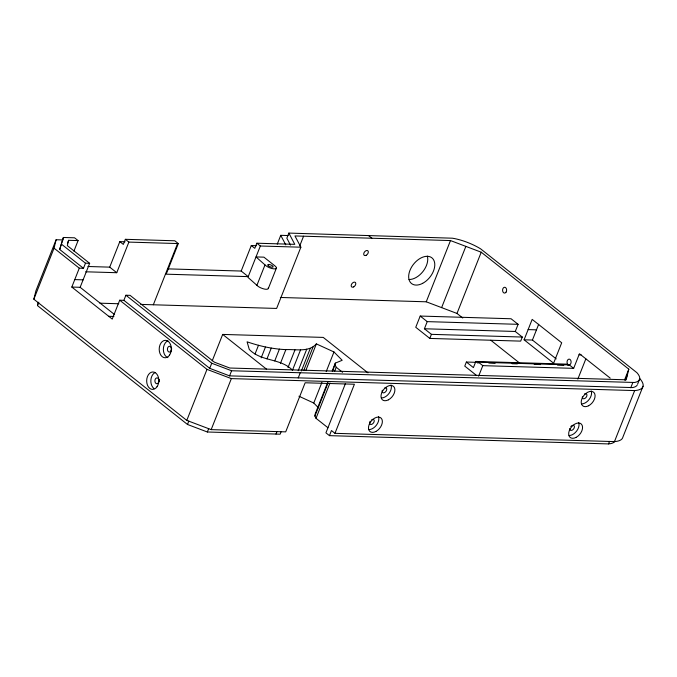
<?xml version="1.0" encoding="UTF-8"?>
<svg xmlns="http://www.w3.org/2000/svg" width="677" height="677" viewBox="0 0 677 677"><rect width="100%" height="100%" fill="white"/><g stroke="black" fill="none" stroke-linecap="round" stroke-linejoin="round"><path stroke-width="1.02" d="M327.947 427.746L316.007 418.31L314.915 416.084L315.11 414.172L327.55 382.75M332.796 370.92L335.327 363.117L342.181 360.291L333.973 351.964L316.354 343.891C308.822 352.489 295.891 349.12 285.872 349.62C272.611 349.036 259.63 346.116 247.097 341.826L249.288 349.45C261.466 361.916 280.464 357.947 292.523 370.201M345.431 383.571L325.925 432.848L329.437 435.641L331.459 430.538L334.971 433.331L354.409 384.24L305.141 382.776L285.702 431.867L211.165 429.624L186.793 420.4L33.85 299.209L35.923 290.763L56.123 239.734L63.079 239.946M281.175 431.638L280.168 434.185L207.348 431.994L187.487 424.471L37.455 305.581L38.174 302.636M33.85 299.209L54.05 248.18L56.123 239.734M83.457 268.295L79.285 268.177L71.813 287.056L80.148 287.302L89.643 263.319L85.48 263.192L83.457 268.295L59.678 249.458L63.384 237.475L74.572 237.805L78.092 240.589L73.92 251.116M59.678 249.458L63.384 237.475M78.092 240.589L68.622 240.31L67.319 245.633L89.643 263.319M140.765 304.405L276.622 308.441L300.867 247.207L294.952 235.943L450.493 240.563L481.229 252.208L628.815 369.16L626.2 379.805L229.808 368.026L214.44 362.203L130.069 295.35L125.905 295.231L123.883 300.334L119.711 300.207L112.238 319.087L71.813 287.056M37.455 305.581L38.801 302.179M67.472 243.221L68.622 240.31M87.951 266.493L109.716 267.144L119.821 241.63L125.084 241.782M167.574 268.862L241.19 271.045L248.214 276.622L166.195 274.185L178.313 243.568L174.793 240.784L125.355 239.311L123.332 244.414L119.821 241.63M85.657 271.79L116.749 272.713L128.875 242.095L178.313 243.568M153.332 304.777L177.577 243.542M241.19 271.045L251.285 245.531L256.49 245.692M125.905 295.231L211.732 363.236L231.593 370.759L634.501 382.48A29.339 9.698 21.6 0 0 636.905 372.688L480.678 248.891A29.339 9.698 21.6 0 0 452.431 238.202L288.859 233.083L294.783 244.346L256.828 243.212L254.806 248.324L251.285 245.531M186.793 420.4L206.993 369.371L119.711 300.207M212.189 360.926L222.682 334.421L323.242 337.408L368 372.875M187.487 424.471L188.832 421.069M637.184 385.137A29.339 9.698 21.6 0 1 632.479 387.582L229.571 375.87L209.709 368.339L211.732 363.236M300.867 247.207L260.34 246.005L247.934 277.333L256.921 285.313A6.398 2.116 21.6 0 0 264.174 289.011A6.398 2.116 21.6 0 0 268.253 287.886M256.921 285.313L265.003 264.902L256.016 256.921L263.912 257.158L275.023 265.959A6.398 2.116 21.6 0 1 273.669 268.845A6.398 2.116 21.6 0 1 265.003 264.902M277.257 244.16L280.752 235.325L288.114 235.545M207.348 431.994L208.694 428.592M229.571 375.87L231.593 370.759M288.859 233.083L286.845 238.186L290.484 245.116M211.165 429.624L231.365 378.604L634.662 390.578A35.162 11.619 21.6 0 0 639.782 378.587M268.329 288.495L276.411 268.084M255.001 354.105L258.496 345.27M299.716 245.92L303.567 236.205M261.17 357.862L265.443 347.064M266.983 358.895L271.257 348.096M274.744 360.883L279.415 349.104M280.43 363.363L285.872 349.62M287.987 367.56L294.986 349.891M292.43 370.353L300.596 349.73M298.193 370.751L306.749 349.154M275.996 434.059L277.011 431.511M298.218 377.935L300.241 372.824M301.367 370.979L310.303 348.393M303.753 370.454L313.079 346.886M305.86 370.395L316.354 343.891M318.545 407.876L313.764 403.018L321.922 382.403M326.204 371.605L333.973 351.964M332.212 370.971L335.327 363.117M314.915 416.084L328.133 382.708M316.007 418.31L330.004 382.962M334.666 371.182L336.224 367.256L335.123 365.03M518.1 324.325L511.067 318.757L420.205 316.057L415.754 327.279L429.819 338.424L520.681 341.123L522.297 337.044L515.265 331.468L424.403 328.768L427.229 321.626L518.1 324.325L515.265 331.468M280.38 297.465L426.248 301.798L450.493 240.563M441.616 307.62L465.861 246.386M429.819 338.424L431.435 334.345L522.297 337.044M462.755 318.012L456.983 313.443L481.229 252.208M475.889 362.313L466.377 362.034L464.761 366.113L476.346 375.295M568.181 365.301L566.717 364.141L475.846 361.442L473.409 367.603L466.377 362.034M610.189 378.104L579.444 353.741L573.656 368.356L569.298 364.903L478.436 362.203L478.047 363.185L475.846 361.442M478.622 376.184L482.794 365.656L573.656 368.356M524.091 339.803L532.173 319.392L561.698 342.79L553.617 363.202L524.091 339.803L532.427 340.049L556.215 358.903M532.427 340.049L538.672 324.283M569.095 365.411L569.298 364.903M577.819 379.137L585.842 358.869M624.583 379.848L628.815 369.16M625.201 380.313L627.511 374.483M329.437 435.641L608.53 443.917L609.537 441.362M630.752 387.786L632.775 382.683M334.971 433.331L614.462 441.607L634.662 390.578M637.599 384.172L639.621 379.069M643.04 386.228L622.84 437.257A35.162 11.619 21.6 0 1 614.462 441.607M608.53 443.917L610.256 443.706A29.339 9.698 21.6 0 0 614.961 441.269M74.766 279.601L83.102 279.855M99.908 303.186L118.763 303.753M108.726 316.303L113.931 316.455M528.128 329.597L536.472 329.843M579.038 354.765L581.12 354.824M488.802 363.024L495.141 363.219M512.04 363.718L517.33 363.871M534.229 364.378L540.568 364.565M557.476 365.064L563.814 365.258M426.248 301.798L456.983 313.443M206.993 369.371L231.365 378.604M298.921 396.214L313.764 403.018M368.356 235.444L371.868 238.236M490.783 340.226L519.64 363.092M420.205 316.057L427.229 321.626M478.436 362.203L482.794 365.656M424.403 328.768L431.435 334.345M256.828 243.212L260.34 246.005M336.224 367.256L342.587 372.299M125.355 239.311L128.875 242.095M222.682 334.421L266.611 369.227M109.716 267.144L116.749 272.713M61.7 244.355L85.48 263.192M123.883 300.334L209.709 368.339M54.05 248.18L79.285 268.177M80.148 287.302L114.599 314.602M280.752 235.325L285.753 244.854M571.938 425.621A2.911 1.853 -51.6 0 1 574.418 426.84A2.911 1.853 -51.6 0 1 571.87 430.284A2.911 1.853 -51.6 0 1 569.831 428.465M570.804 426.535A2.911 1.853 -51.6 0 1 571.346 426.019M584.463 393.989A2.911 1.853 -51.6 0 1 586.951 395.207A2.911 1.853 -51.6 0 1 584.395 398.643A2.911 1.853 -51.6 0 1 582.355 396.832M578.666 422.583A8.725 5.551 -51.6 0 1 576.719 430.961A8.725 5.551 -51.6 0 1 569.078 435.514M591.199 390.951A8.725 5.551 -51.6 0 1 589.244 399.328A8.725 5.551 -51.6 0 1 581.602 403.881M371.741 419.698A2.911 1.853 -51.6 0 1 374.22 420.916A2.911 1.853 -51.6 0 1 371.673 424.352A2.911 1.853 -51.6 0 1 369.634 422.533M369.82 421.873A2.911 1.853 -51.6 0 1 370.158 421.212M384.866 387.819A2.911 1.853 -51.6 0 1 386.736 389.487A2.911 1.853 -51.6 0 1 384.401 392.635A2.911 1.853 -51.6 0 1 382.124 391.526M382.158 390.9A2.911 1.853 -51.6 0 1 382.344 390.24M378.468 416.66A8.725 5.551 -51.6 0 1 376.522 425.038A8.725 5.551 -51.6 0 1 368.872 429.59M390.993 385.018A8.725 5.551 -51.6 0 1 389.047 393.405A8.725 5.551 -51.6 0 1 381.405 397.958M158.672 382.2A2.911 2.023 -88.3 0 1 155.261 382.53A2.911 2.023 -88.3 0 1 156.565 377.961A2.911 2.023 -88.3 0 1 158.875 381.498M159.129 381.752A2.911 2.023 -88.3 0 1 159.332 379.543M171.586 349.366A2.911 2.023 -88.3 0 1 171.653 348.613M153.891 388.463A8.725 6.076 -88.3 0 1 150.886 379.882A8.725 6.076 -88.3 0 1 155.329 372.443M167.879 357.651A8.725 6.076 -88.3 0 1 163.36 349.383A8.725 6.076 -88.3 0 1 167.862 340.81M427.365 256.134A16.4 10.434 -51.6 0 1 422.947 271.519A16.4 10.434 -51.6 0 1 409.001 279.508M569.602 364.835L569.078 364.954A2.911 2.023 -88.3 0 1 567.326 363.557L567.123 362.864A2.911 2.023 -88.3 0 1 568.545 359.259A2.911 2.023 -88.3 0 1 571.033 361.222A2.911 2.023 -88.3 0 1 569.602 364.835M506.041 292.176A2.911 2.023 -88.3 0 0 505.118 287.344A2.911 2.023 -88.3 0 0 502.647 290.992A2.911 2.023 -88.3 0 0 506.041 292.176M268.346 265.765A2.911 0.965 21.6 0 0 273 267.06A2.911 0.965 21.6 0 0 269.954 264.648A2.911 0.965 21.6 0 0 268.346 265.765M353.656 286.904A2.911 1.853 -51.6 0 0 355.408 282.487A2.911 1.853 -51.6 0 0 351.405 284.602A2.911 1.853 -51.6 0 0 353.656 286.904M422.676 283.325A16.4 10.434 -51.6 0 0 432.544 258.402A16.4 10.434 -51.6 0 0 409.974 270.343A16.4 10.434 -51.6 0 0 422.676 283.325M366.181 255.271A2.911 1.853 -51.6 0 0 367.933 250.854A2.911 1.853 -51.6 0 0 363.93 252.97A2.911 1.853 -51.6 0 0 366.181 255.271M588.651 405.735A8.725 5.551 -51.6 0 0 593.898 392.474A8.725 5.551 -51.6 0 0 581.898 398.829A8.725 5.551 -51.6 0 0 588.651 405.735M576.127 437.367A8.725 5.551 -51.6 0 0 581.374 424.115A8.725 5.551 -51.6 0 0 569.365 430.462A8.725 5.551 -51.6 0 0 576.127 437.367M375.921 431.444A8.725 5.551 -51.6 0 0 381.176 418.183A8.725 5.551 -51.6 0 0 369.168 424.538A8.725 5.551 -51.6 0 0 375.921 431.444M388.446 399.811A8.725 5.551 -51.6 0 0 393.701 386.55A8.725 5.551 -51.6 0 0 381.693 392.897A8.725 5.551 -51.6 0 0 388.446 399.811M170.883 351.177A2.911 2.023 -88.3 0 0 169.961 346.353A2.911 2.023 -88.3 0 0 167.49 349.992A2.911 2.023 -88.3 0 0 170.883 351.177M157.056 386.702A8.725 6.076 -88.3 0 0 154.314 372.215A8.725 6.076 -88.3 0 0 146.875 383.148A8.725 6.076 -88.3 0 0 157.056 386.702M169.588 355.07A8.725 6.076 -88.3 0 0 166.838 340.573A8.725 6.076 -88.3 0 0 159.408 351.507A8.725 6.076 -88.3 0 0 169.588 355.07"/></g></svg>
